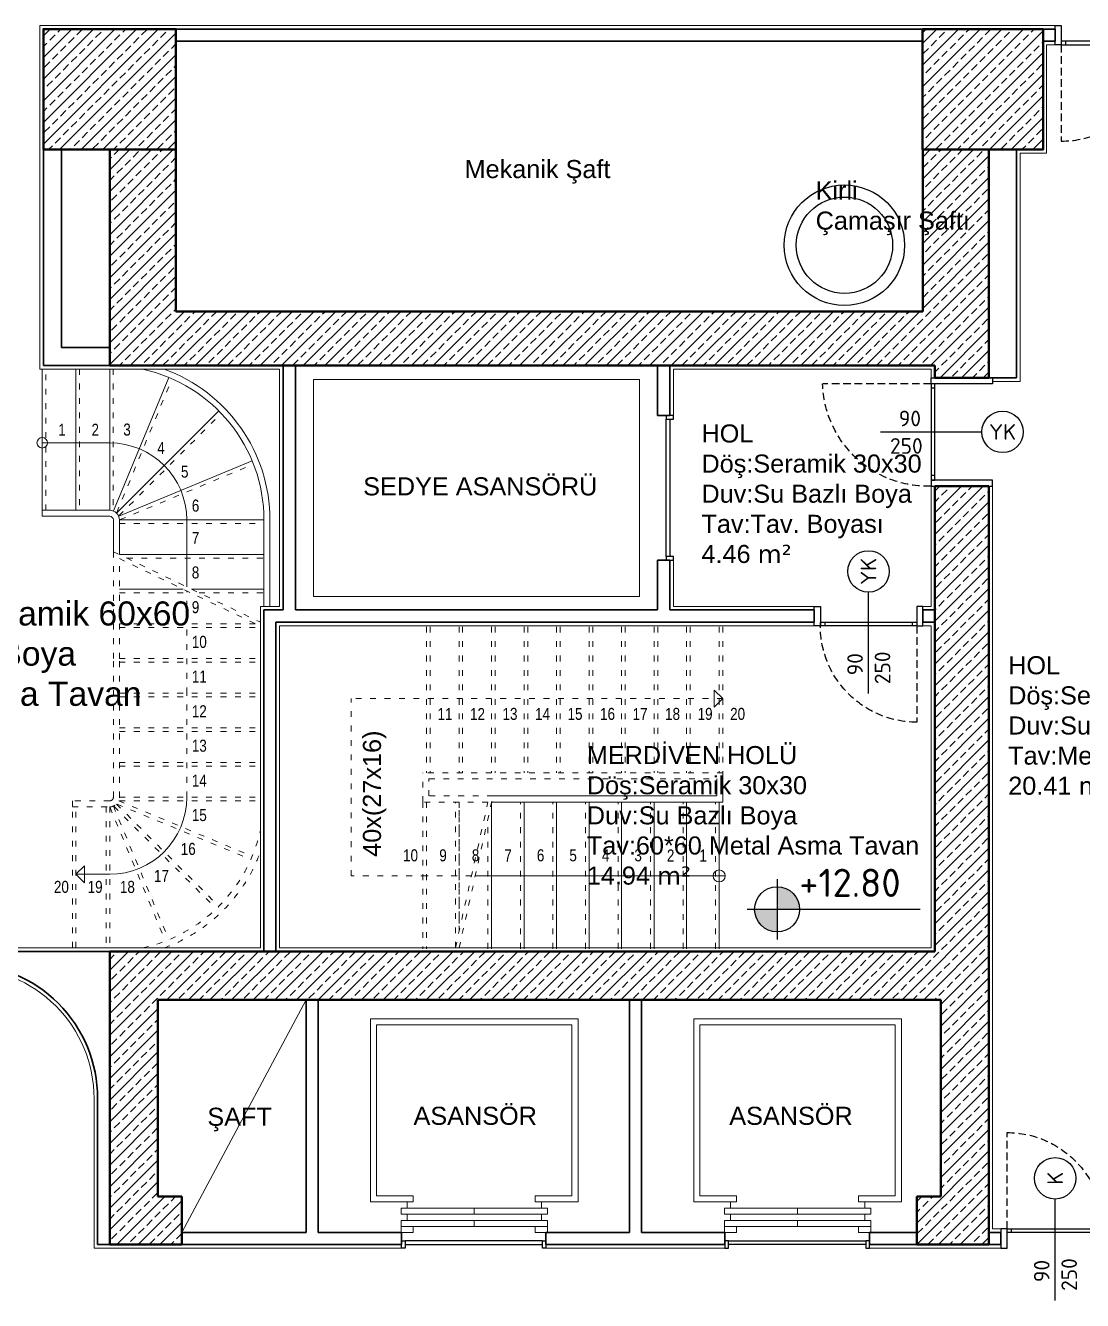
# Model space of a CAD drawing. Header units: millimetres. Extents: x 1443065 to 1517367, y 3763150 to 3779068.
# Drawn here: x 1502028 to 1502906, y 3767801 to 3768860 of the extents above; entities that cross this region are included whole.
import ezdxf
from ezdxf.enums import TextEntityAlignment as Align

# ---------------------------------------------------------------- set-up
doc = ezdxf.new("R2010")
doc.units = ezdxf.units.MM
doc.linetypes.add('ACAD_ISO03W100', pattern=[30, 12, -18])
doc.linetypes.add('HIDDEN', pattern=[9.525, 6.35, -3.175])
for name, color, linetype, lineweight in [('dog', 144, 'Continuous', 5), ('DUVAR', 2, 'Continuous', 35), ('MAHAL', 52, 'Continuous', 13), ('MERDIVEN', 4, 'Continuous', 20), ('SIVA', 3, 'Continuous', 9), ('TASIYICI', 170, 'Continuous', 50), ('TEFRIS', 165, 'Continuous', 15)]:
    doc.layers.add(name, color=color, linetype=linetype, lineweight=lineweight)
for name, color, linetype in [('m-DOG_', 4, 'Continuous'), ('m-DOG_gor', 8, 'Continuous'), ('m-TAR_duvar', 8, 'Continuous'), ('m-TFR_vitrifiye', 1, 'Continuous'), ('m-YAZ_kot', 7, 'Continuous'), ('m-YAZ_poz', 7, 'Continuous')]:
    doc.layers.add(name, color=color, linetype=linetype)
doc.styles.add('mono', font='isocpeur.ttf')
doc.styles.add('olculer', font='romans.shx', dxfattribs={"width": 0.8})
doc.styles.get("Standard").update_dxf_attribs({"font": 'arial.ttf'})
pattern_1 = [(45, (78491.543, -87954.948), (-8.98025612, 8.98025612), []), (45, (78500.523, -87954.948), (-8.98025612, 8.98025612), [6.35, -3.175])]
pattern_2 = [(45, (-27511.644, -59043.389), (-8.98025612, 8.98025612), []), (45, (-27502.664, -59043.389), (-8.98025612, 8.98025612), [6.35, -3.175])]

# ---------------------------------------------------------------- blocks, each defined once
blk = doc.blocks.new('90lık Kqpı')
at = {"layer": 'm-DOG_', "linetype": 'HIDDEN'}
blk.add_line((-8, -5), (-88, -5), dxfattribs=at)
at = {"layer": 'm-DOG_'}
for p, q in [((-5, -8.8), (-8, -8.8)), ((-5, -81.2), (-8, -81.2))]:
    blk.add_line(p, q, dxfattribs=at)
for points in [[(8, 0), (8, -5), (-8, -5), (-8, 0)], [(-8, -5), (-8, -85), (-5, -85), (-5, -5)], [(8, -90), (8, -85), (-8, -85), (-8, -90)]]:
    blk.add_lwpolyline(points, close=True, dxfattribs=at)
at = {"layer": 'm-DOG_', "linetype": 'HIDDEN'}
blk.add_arc((-8, -5), 80, 180, 270, dxfattribs=at)
blk = doc.blocks.new('Asansör')
at = {"layer": 'dog', "extrusion": (-9.21821e-11, 6.3018e-09, 1)}
for points in [[(-50.7, -142), (-50.7, -147), (-86.2, -147), (-86.2, 5.1), (86.2, 5.1), (86.2, -147), (50.7, -147), (50.7, -142), (81.1, -142), (81.1, 0), (-81.1, 0), (-81.1, -142), (-50.7, -142)], [(-55.8, -152.1), (-55.8, -147)], [(55.8, -152.1), (55.8, -147)], [(-55.8, -157.2), (-55.8, -162.3)], [(55.8, -157.2), (55.8, -162.3)]]:
    blk.add_lwpolyline(points, dxfattribs=at)
for points in [[(-60.8, -157.2), (0, -157.2), (0, -152.1), (-60.8, -152.1)], [(60.8, -157.2), (0, -157.2), (0, -152.1), (60.8, -152.1)], [(-60.8, -167.3), (0, -167.3), (0, -162.3), (-60.8, -162.3)], [(-60.8, -172.4), (-60.8, -167.3), (-50.7, -167.3), (-50.7, -172.4)], [(60.8, -167.3), (0, -167.3), (0, -162.3), (60.8, -162.3)], [(50.7, -172.4), (50.7, -167.3), (60.8, -167.3), (60.8, -172.4)]]:
    blk.add_lwpolyline(points, close=True, dxfattribs=at)
blk = doc.blocks.new('m-penpoz')
blk.add_line((0, -1.625), (0, 0))
blk.add_circle((0, 0.332), 0.332)
blk.add_attdef('POZNO', text='', height=0.18).set_placement((0, 0.332), align=Align.MIDDLE)
blk.add_attdef('HEIGHT', text='', height=0.18, rotation=90).set_placement((0.069, -1.625), align=Align.TOP_LEFT)
blk.add_attdef('WIDTH', text='', height=0.18, rotation=90).set_placement((0, -1.625), align=Align.BOTTOM_LEFT)
blk = doc.blocks.new('Perde Kapı')
at = {"layer": 'm-DOG_', "linetype": 'HIDDEN'}
blk.add_line((5, 26), (5, 116), dxfattribs=at)
at = {"layer": 'm-DOG_'}
for p, q in [((8.8, 23), (8.8, 26)), ((81.2, 23), (81.2, 26))]:
    blk.add_line(p, q, dxfattribs=at)
for points in [[(0, -25), (5, -25), (5, 26), (0, 26)], [(5, 26), (85, 26), (85, 23), (5, 23)], [(90, -25), (85, -25), (85, 26), (90, 26)]]:
    blk.add_lwpolyline(points, close=True, dxfattribs=at)
at = {"layer": 'm-DOG_', "linetype": 'HIDDEN'}
blk.add_arc((2.7, 28.7), 87.4, 358.2588, 88.4682, dxfattribs=at)
blk = doc.blocks.new('m-plankot')
h = blk.add_hatch(color=256)
h.paths.add_polyline_path([(0, 0.144), (0, 0), (0.144, 0, 0.414214)])
h.paths.add_polyline_path([(0, -0.144), (0, 0), (-0.144, 0, 0.414214)])
for p, q in [((0, 0.192), (0, -0.192)), ((0.9136, 0), (-0.192, 0))]:
    blk.add_line(p, q)
blk.add_circle((0, 0), 0.144)
blk.add_attdef('INCEKOT', (0.1868, 0.1), '', height=0.18)
blk.add_attdef('KABAKOT', text='', height=0.18).set_placement((0.1868, -0.1), align=Align.TOP_LEFT)

msp = doc.modelspace()

# ---------------------------------------------------------------- hatches: boundary and pattern name
at = {"layer": 'm-TAR_duvar'}
h = msp.add_hatch(dxfattribs=at)
h.set_pattern_fill('ANSI33', color=256, scale=2)
h.set_pattern_definition(pattern_1)
h.paths.add_polyline_path([(1502043.5, 3768756.6), (1502153.5, 3768756.6), (1502153.5, 3768856.6), (1502043.5, 3768856.6)])
h = msp.add_hatch(dxfattribs=at)
h.set_pattern_fill('ANSI33', color=256, scale=2)
h.set_pattern_definition(pattern_1)
h.paths.add_polyline_path([(1502773.5, 3768756.6), (1502873.5, 3768756.6), (1502873.5, 3768856.6), (1502773.5, 3768856.6)])
h = msp.add_hatch(dxfattribs=at)
h.set_pattern_fill('ANSI33', color=256, scale=2)
h.set_pattern_definition(pattern_2)
edge = h.paths.add_edge_path()
edge.add_line((1502773.4, 3768756.6), (1502773.4, 3768622.3))
edge.add_line((1502773.4, 3768622.3), (1502153.3, 3768622.3))
edge.add_line((1502153.3, 3768622.3), (1502153.3, 3768756.6))
edge.add_line((1502153.3, 3768756.6), (1502098.3, 3768756.6))
edge.add_line((1502098.3, 3768756.6), (1502098.3, 3768577.3))
edge.add_line((1502098.3, 3768577.3), (1502783.4, 3768577.3))
edge.add_line((1502783.4, 3768577.3), (1502783.4, 3768567.2))
edge.add_line((1502783.4, 3768567.2), (1502828.4, 3768567.2))
edge.add_line((1502828.4, 3768567.2), (1502828.4, 3768756.6))
edge.add_line((1502828.4, 3768756.6), (1502773.3, 3768756.6))
h = msp.add_hatch(dxfattribs=at)
h.set_pattern_fill('ANSI33', color=256, scale=2)
h.set_pattern_definition(pattern_2)
h.paths.add_polyline_path([(1502098.3, 3767847.6), (1502158.3, 3767847.6), (1502158.3, 3767887.6), (1502138.3, 3767887.6), (1502138.3, 3768050.8), (1502788.4, 3768050.8), (1502788.4, 3767887.6), (1502768.4, 3767887.6), (1502768.4, 3767847.6), (1502828.4, 3767847.6), (1502828.4, 3768477.2), (1502783.4, 3768477.2), (1502783.4, 3768094), (1502783.4, 3768091), (1502098.3, 3768091)])

# ---------------------------------------------------------------- linework, layer by layer
at = {"layer": 'DUVAR'}
for p, q in [((1502153.3, 3768856.6), (1502773.3, 3768856.6)), ((1502153.3, 3768846.6), (1502773.3, 3768846.6)), ((1502873.3, 3768856.6), (1502883.3, 3768856.6)), ((1502873.3, 3768846.6), (1502883.3, 3768846.6)), ((1502873.3, 3768846.6), (1502883.3, 3768846.6)), ((1502883.3, 3768846.6), (1502883.3, 3768856.6)), ((1502043.3, 3768756.6), (1502043.3, 3768577.3)), ((1502058.3, 3768756.6), (1502058.3, 3768592.3)), ((1502851.3, 3768756.6), (1502851.3, 3768567.2)), ((1502098.3, 3768592.3), (1502058.3, 3768592.3)), ((1502098.3, 3768577.3), (1502043.3, 3768577.3)), ((1502242.4, 3768374.4), (1502242.4, 3768577.2)), ((1502252.5, 3768374.4), (1502252.5, 3768577.2)), ((1502553.2, 3768535.8), (1502553.2, 3768577.2)), ((1502563.4, 3768535.8), (1502563.4, 3768577.2)), ((1502828.4, 3768567.2), (1502851.3, 3768567.2)), ((1502563.4, 3768535.8), (1502553.2, 3768535.8)), ((1502553.2, 3768374.4), (1502553.2, 3768415.8)), ((1502563.4, 3768415.8), (1502553.2, 3768415.8)), ((1502563.4, 3768374.4), (1502563.4, 3768415.8)), ((1502226.4, 3768374.4), (1502242.4, 3768374.4)), ((1502252.5, 3768374.4), (1502261.4, 3768374.4)), ((1502252.5, 3768374.4), (1502553.2, 3768374.4)), ((1502271.5, 3768374.4), (1502553.2, 3768374.4)), ((1502563.4, 3768374.4), (1502683.4, 3768374.4)), ((1502773.4, 3768374.4), (1502783.4, 3768374.4)), ((1502226.4, 3768091), (1502226.4, 3768364.2)), ((1502226.4, 3768091), (1502226.4, 3768364.2)), ((1502683.4, 3768364.2), (1502236.4, 3768364.2)), ((1502236.4, 3768091), (1502236.4, 3768364.2)), ((1502783.4, 3768364.2), (1502773.4, 3768364.2)), ((1502098.3, 3768091), (1501976.6, 3768091)), ((1502261.4, 3767857.6), (1502261.4, 3768050.8)), ((1502271.4, 3767857.6), (1502271.4, 3768050.8)), ((1502529.9, 3768050.8), (1502529.9, 3767857.6)), ((1502539.9, 3768050.8), (1502539.9, 3767857.6)), ((1502088.3, 3767969.3), (1502088.3, 3767847.6)), ((1502261.4, 3767857.6), (1502158.3, 3767857.6)), ((1502340.6, 3767857.6), (1502271.4, 3767857.6)), ((1502340.6, 3767857.6), (1502340.6, 3767847.6)), ((1502529.9, 3767857.6), (1502460.6, 3767857.6)), ((1502460.6, 3767857.6), (1502460.6, 3767847.6)), ((1502609.1, 3767857.6), (1502539.9, 3767857.6)), ((1502609.1, 3767857.6), (1502609.1, 3767847.6)), ((1502768.4, 3767857.6), (1502729.1, 3767857.6)), ((1502729.1, 3767857.6), (1502729.1, 3767847.6)), ((1502828.4, 3767857.6), (1502838.4, 3767857.6)), ((1502838.4, 3767847.6), (1502838.4, 3767857.6)), ((1502098.3, 3767847.6), (1502088.3, 3767847.6)), ((1502098.3, 3767847.6), (1502088.3, 3767847.6)), ((1502340.6, 3767847.6), (1502158.3, 3767847.6)), ((1502609.1, 3767847.6), (1502460.6, 3767847.6)), ((1502828.4, 3767847.6), (1502838.4, 3767847.6))]:
    msp.add_line(p, q, dxfattribs=at)
for points in [[(1502226.4, 3768364.2), (1502226.4, 3768374.4)], [(1502486.4, 3768374.4), (1502486.4, 3768374.4)], [(1502683.4, 3768374.4), (1502683.4, 3768364.2)], [(1502773.4, 3768374.4), (1502773.4, 3768364.2)], [(1502163.3, 3767847.6), (1502340.6, 3767847.6)], [(1502460.6, 3767847.6), (1502609.1, 3767847.6)], [(1502729.1, 3767847.6), (1502768.4, 3767847.6)]]:
    msp.add_lwpolyline(points, dxfattribs=at)
msp.add_arc((1501976.6, 3767968.9), 111.7, 0, 90.0002, dxfattribs=at)
at = {"layer": 'm-DOG_gor', "linetype": 'Continuous'}
for points in [[(1502560.4, 3768535.8), (1502560.4, 3768532.8), (1502566.4, 3768532.8), (1502566.4, 3768535.8)], [(1502560.4, 3768418.8), (1502560.4, 3768532.8), (1502563.4, 3768532.8), (1502563.4, 3768418.8)], [(1502560.4, 3768418.8), (1502560.4, 3768415.8), (1502566.4, 3768415.8), (1502566.4, 3768418.8)], [(1502340.6, 3767850.6), (1502343.6, 3767850.6), (1502343.6, 3767844.6), (1502340.6, 3767844.6)], [(1502457.6, 3767850.6), (1502343.6, 3767850.6), (1502343.6, 3767847.6), (1502457.6, 3767847.6)], [(1502457.6, 3767850.6), (1502460.6, 3767850.6), (1502460.6, 3767844.6), (1502457.6, 3767844.6)], [(1502612.1, 3767850.6), (1502609.1, 3767850.6), (1502609.1, 3767844.6), (1502612.1, 3767844.6)], [(1502612.1, 3767850.6), (1502726.1, 3767850.6), (1502726.1, 3767847.6), (1502612.1, 3767847.6)], [(1502729.1, 3767850.6), (1502726.1, 3767850.6), (1502726.1, 3767844.6), (1502729.1, 3767844.6)]]:
    msp.add_lwpolyline(points, close=True, dxfattribs=at)
at = {"layer": 'm-TFR_vitrifiye'}
for radius in [50, 40]:
    msp.add_circle((1502708.4, 3768677.2), radius, dxfattribs=at)
at = {"layer": 'MERDIVEN'}
for p, q in [((1502042.3, 3768457.2), (1502042.3, 3768574.3)), ((1502070.3, 3768574.3), (1502070.3, 3768457.2)), ((1502070.3, 3768574.3), (1502070.3, 3768457.2)), ((1502098.3, 3768574.3), (1502098.3, 3768457.2)), ((1502101.4, 3768456.6), (1502147.3, 3768567.4)), ((1502267.5, 3768385.6), (1502267.5, 3768565.6)), ((1502267.5, 3768565.6), (1502538.2, 3768565.6)), ((1502104, 3768454.8), (1502188.9, 3768539.7)), ((1502098.3, 3768513.2), (1502042.3, 3768513.2)), ((1502105.8, 3768452.2), (1502216.6, 3768498.1)), ((1502098.3, 3768457.2), (1502042.3, 3768457.2)), ((1502042.3, 3768457.2), (1502042.3, 3768452.2)), ((1502101.4, 3768422.8), (1502101.4, 3768449.1)), ((1502106.4, 3768420.4), (1502106.4, 3768449.1)), ((1502106.4, 3768449.1), (1502226.4, 3768449.1)), ((1502162.4, 3768393.5), (1502162.4, 3768449.1)), ((1502106.4, 3768420.4), (1502226.4, 3768420.4)), ((1502106.4, 3768391.6), (1502159.4, 3768391.6)), ((1502166.4, 3768391.6), (1502226.4, 3768391.6)), ((1502267.5, 3768385.6), (1502538.2, 3768385.6)), ((1502666.4, 3768364.2), (1502666.4, 3768364.2)), ((1502693.4, 3768364.2), (1502693.4, 3768364.2)), ((1502607.4, 3768300.9), (1502600.3, 3768307.9)), ((1502600.3, 3768307.9), (1502600.3, 3768293.8)), ((1502607.4, 3768300.9), (1502600.3, 3768293.8)), ((1502602.4, 3768234.2), (1502602.4, 3768220)), ((1502607.4, 3768239.2), (1502607.4, 3768215)), ((1502607.4, 3768215), (1502415.4, 3768215)), ((1502415.4, 3768093.2), (1502415.4, 3768215)), ((1502602.4, 3768220), (1502416.6, 3768220)), ((1502442.4, 3768093.2), (1502442.4, 3768215)), ((1502469.4, 3768093.2), (1502469.4, 3768215)), ((1502496.4, 3768093.2), (1502496.4, 3768215)), ((1502523.4, 3768093.2), (1502523.4, 3768215)), ((1502550.4, 3768093.2), (1502550.4, 3768215)), ((1502577.4, 3768093.2), (1502577.4, 3768215)), ((1502604.4, 3768093.2), (1502604.4, 3768215)), ((1502070.3, 3768155), (1502077.4, 3768162.1)), ((1502077.4, 3768147.9), (1502077.4, 3768162.1)), ((1502070.3, 3768155), (1502077.4, 3768147.9)), ((1502098.3, 3768155), (1502070.3, 3768155)), ((1502609.4, 3768153.6), (1502401.8, 3768153.6)), ((1502388.4, 3768094), (1502388.4, 3768093.6)), ((1502388.4, 3768093.6), (1502388.4, 3768094)), ((1502388.4, 3768093.6), (1502388.4, 3768093.6))]:
    msp.add_line(p, q, dxfattribs=at)
at = {"layer": 'MERDIVEN', "linetype": 'ACAD_ISO03W100', "ltscale": 0.4}
for p, q in [((1502045.3, 3768457.2), (1502045.3, 3768574.3)), ((1502073.3, 3768574.3), (1502073.3, 3768457.2)), ((1502101.3, 3768574.3), (1502101.3, 3768457.2)), ((1502104.2, 3768455.4), (1502150.1, 3768566.3)), ((1502106.1, 3768452.7), (1502191, 3768537.6)), ((1502106.9, 3768449.4), (1502217.8, 3768495.4)), ((1502106.4, 3768446.1), (1502226.4, 3768446.1)), ((1502101.4, 3768334.1), (1502101.4, 3768422.8)), ((1502101.4, 3768422.8), (1502223.4, 3768364.3)), ((1502106.4, 3768334.1), (1502106.4, 3768417)), ((1502106.4, 3768417), (1502223.4, 3768361)), ((1502112.6, 3768417.4), (1502226.4, 3768417.4)), ((1502106.4, 3768388.6), (1502165.7, 3768388.6)), ((1502162.4, 3768305.3), (1502162.4, 3768390.2)), ((1502172.6, 3768388.6), (1502226.4, 3768388.6)), ((1502106.4, 3768362.8), (1502219.4, 3768362.8)), ((1502106.4, 3768359.8), (1502223.4, 3768359.8)), ((1502361.4, 3768360.5), (1502361.4, 3768239.2)), ((1502364.4, 3768360.5), (1502364.4, 3768239.2)), ((1502388.4, 3768360.5), (1502388.4, 3768239.2)), ((1502391.4, 3768360.5), (1502391.4, 3768239.2)), ((1502415.4, 3768360.5), (1502415.4, 3768239.2)), ((1502418.4, 3768360.5), (1502418.4, 3768239.2)), ((1502442.4, 3768360.5), (1502442.4, 3768239.2)), ((1502445.4, 3768360.5), (1502445.4, 3768239.2)), ((1502469.4, 3768360.5), (1502469.4, 3768239.2)), ((1502472.4, 3768360.5), (1502472.4, 3768239.2)), ((1502496.4, 3768360.5), (1502496.4, 3768239.2)), ((1502499.4, 3768360.5), (1502499.4, 3768239.2)), ((1502523.4, 3768360.5), (1502523.4, 3768239.2)), ((1502526.4, 3768360.5), (1502526.4, 3768239.2)), ((1502550.4, 3768360.5), (1502550.4, 3768239.2)), ((1502553.4, 3768360.5), (1502553.4, 3768239.2)), ((1502577.4, 3768360.5), (1502577.4, 3768239.2)), ((1502580.4, 3768360.5), (1502580.4, 3768239.2)), ((1502604.4, 3768360.5), (1502604.4, 3768239.2)), ((1502607.4, 3768360.5), (1502607.4, 3768239.2)), ((1502663.4, 3768364.2), (1502663.4, 3768364.2)), ((1502690.4, 3768364.2), (1502690.4, 3768364.2)), ((1502101.4, 3768219), (1502101.4, 3768334.1)), ((1502106.4, 3768219), (1502106.4, 3768334.1)), ((1502106.4, 3768334.1), (1502223.4, 3768334.1)), ((1502106.4, 3768331.1), (1502223.4, 3768331.1)), ((1502106.4, 3768305.3), (1502223.4, 3768305.3)), ((1502106.4, 3768302.3), (1502223.4, 3768302.3)), ((1502162.4, 3768219), (1502162.4, 3768305.3)), ((1502298.9, 3768153.6), (1502298.9, 3768300.9)), ((1502607.4, 3768300.9), (1502298.9, 3768300.9)), ((1502106.4, 3768276.6), (1502223.4, 3768276.6)), ((1502106.4, 3768273.6), (1502223.4, 3768273.6)), ((1502106.4, 3768247.8), (1502223.4, 3768247.8)), ((1502106.4, 3768244.8), (1502223.4, 3768244.8)), ((1502607.4, 3768239.2), (1502358.4, 3768239.2)), ((1502358.4, 3768215), (1502358.4, 3768239.2)), ((1502363.4, 3768234.2), (1502602.4, 3768234.2)), ((1502363.4, 3768220), (1502363.4, 3768234.2)), ((1502098.3, 3768216), (1502067.3, 3768216)), ((1502067.3, 3768216), (1502067.3, 3768211)), ((1502101.4, 3768211.6), (1502147.3, 3768100.7)), ((1502104, 3768213.3), (1502188.9, 3768128.5)), ((1502104.6, 3768213.2), (1502215.5, 3768167.3)), ((1502105.8, 3768216), (1502216.6, 3768170)), ((1502106.4, 3768219), (1502223.4, 3768219)), ((1502106.4, 3768216), (1502223.4, 3768216)), ((1502358.4, 3768215), (1502358.4, 3768093.2)), ((1502412.4, 3768215), (1502358.4, 3768215)), ((1502361.4, 3768215), (1502361.4, 3768093.2)), ((1502416.6, 3768220), (1502363.4, 3768220)), ((1502385.4, 3768094), (1502385.4, 3768215)), ((1502385.4, 3768094), (1502412.4, 3768215)), ((1502388.4, 3768215), (1502388.4, 3768107.4)), ((1502388.4, 3768107.4), (1502388.4, 3768215)), ((1502388.5, 3768094), (1502416.6, 3768220)), ((1502439.4, 3768093.2), (1502439.4, 3768215)), ((1502466.4, 3768093.2), (1502466.4, 3768215)), ((1502493.4, 3768093.2), (1502493.4, 3768215)), ((1502520.4, 3768093.2), (1502520.4, 3768215)), ((1502547.4, 3768093.2), (1502547.4, 3768215)), ((1502574.4, 3768093.2), (1502574.4, 3768215)), ((1502601.4, 3768093.2), (1502601.4, 3768215)), ((1502067.3, 3768094), (1502067.3, 3768211)), ((1502067.3, 3768211), (1502098.3, 3768211)), ((1502070.3, 3768094), (1502070.3, 3768211)), ((1502095.3, 3768211), (1502095.3, 3768094)), ((1502098.3, 3768211), (1502098.3, 3768094)), ((1502098.3, 3768211), (1502098.3, 3768094)), ((1502098.6, 3768210.4), (1502144.6, 3768099.6)), ((1502101.9, 3768211.2), (1502186.8, 3768126.4)), ((1502412.4, 3768093.2), (1502412.4, 3768201.2)), ((1502361.4, 3768153.6), (1502298.9, 3768153.6)), ((1502398.7, 3768153.6), (1502361.4, 3768153.6))]:
    msp.add_line(p, q, dxfattribs=at)
at = {"layer": 'MERDIVEN'}
for points in [[(1502538.2, 3768565.6), (1502538.2, 3768385.6)], [(1502042.3, 3768452.2), (1502098.3, 3768452.2)], [(1502226.4, 3768377.4), (1502226.4, 3768449.1)], [(1502231.4, 3768377.4), (1502231.4, 3768449.1)]]:
    msp.add_lwpolyline(points, dxfattribs=at)
for centre, radius in [((1502042.3, 3768513.2), 4.39), ((1502604.4, 3768153.6), 5)]:
    msp.add_circle(centre, radius, dxfattribs=at)
for centre, radius, start, end in [((1502098.3, 3768449.1), 128.1, 0, 77.7472), ((1502098.3, 3768449.1), 133.1, 0, 70.1196), ((1502098.3, 3768449.1), 64, 0, 90), ((1502098.3, 3768449.1), 8.06, 0, 90), ((1502098.3, 3768449.1), 3.06, 0, 90), ((1502098.3, 3768219), 64, 270, 360)]:
    msp.add_arc(centre, radius, start, end, dxfattribs=at)
at = {"layer": 'MERDIVEN', "linetype": 'ACAD_ISO03W100', "ltscale": 0.4}
for radius, start, end in [(8.06, 270.0002, 0.0005), (3.06, 270.0002, 0.0005), (128.1, 282.4259, 347.574), (133.1, 289.9687, 340.0312), (128.1, 270, 270.0002)]:
    msp.add_arc((1502098.3, 3768219), radius, start, end, dxfattribs=at)
at = {"layer": 'SIVA'}
for p, q in [((1502158.3, 3767857.6), (1502261.4, 3768050.8)), ((1502831.4, 3767860.6), (1502838.4, 3767860.6)), ((1502609.1, 3767844.6), (1502460.6, 3767844.6)), ((1502838.4, 3767844.6), (1502729.1, 3767844.6))]:
    msp.add_line(p, q, dxfattribs=at)
for points in [[(1501976.6, 3768094), (1502223.4, 3768094), (1502223.4, 3768377.4), (1502239.4, 3768377.4), (1502239.4, 3768574.2), (1502040.3, 3768574.3), (1502040.3, 3768859.6), (1502763.3, 3768859.6)], [(1502883.3, 3768859.6), (1502763.3, 3768859.6)], [(1502883.3, 3768843.6), (1502876.3, 3768843.6), (1502876.3, 3768753.6), (1502854.3, 3768753.6), (1502854.3, 3768564.2), (1502831.4, 3768564.2)], [(1502566.4, 3768535.8), (1502566.4, 3768574.2), (1502780.4, 3768574.2), (1502780.4, 3768567)], [(1502773.4, 3768377.4), (1502780.4, 3768377.4), (1502780.4, 3768477.2)], [(1502838.4, 3767860.6), (1502831.4, 3767860.6), (1502831.4, 3768477.2)], [(1502566.4, 3768415.8), (1502566.4, 3768377.4), (1502683.4, 3768377.4)], [(1502683.4, 3768361.2), (1502239.4, 3768361.2), (1502239.4, 3768094), (1502780.4, 3768094), (1502780.4, 3768361.2), (1502773.4, 3768361.2)], [(1502085.3, 3767968.9), (1502085.3, 3767844.6), (1502340.6, 3767844.6)]]:
    msp.add_lwpolyline(points, dxfattribs=at)
msp.add_arc((1501976.6, 3767968.9), 108.7, 0, 90.0002, dxfattribs=at)
at = {"layer": 'TASIYICI'}
for p, q in [((1502098.3, 3768577.3), (1502098.3, 3768756.6)), ((1502153.3, 3768622.3), (1502153.3, 3768756.6)), ((1502773.4, 3768622.3), (1502773.4, 3768756.6)), ((1502828.4, 3768567.2), (1502828.4, 3768756.6)), ((1502153.3, 3768622.3), (1502773.4, 3768622.3)), ((1502098.3, 3768577.3), (1502783.4, 3768577.3)), ((1502783.4, 3768567.2), (1502783.4, 3768577.3)), ((1502828.4, 3768567.2), (1502828.4, 3768577.3)), ((1502783.4, 3768567.2), (1502828.4, 3768567.2)), ((1502783.4, 3768091), (1502783.4, 3768477.2)), ((1502783.4, 3768477.2), (1502828.4, 3768477.2)), ((1502828.4, 3768091), (1502828.4, 3768477.2)), ((1502783.4, 3768091), (1502098.3, 3768091)), ((1502098.3, 3767847.6), (1502098.3, 3768091)), ((1502828.4, 3767847.6), (1502828.4, 3768091)), ((1502788.4, 3768050.8), (1502138.3, 3768050.8)), ((1502138.3, 3767887.6), (1502138.3, 3768050.8)), ((1502788.4, 3767887.6), (1502788.4, 3768050.8)), ((1502158.3, 3767887.6), (1502138.3, 3767887.6)), ((1502158.3, 3767847.6), (1502158.3, 3767887.6)), ((1502768.4, 3767847.6), (1502768.4, 3767887.6)), ((1502768.4, 3767887.6), (1502788.4, 3767887.6)), ((1502158.3, 3767847.6), (1502098.3, 3767847.6)), ((1502768.4, 3767847.6), (1502828.4, 3767847.6))]:
    msp.add_line(p, q, dxfattribs=at)
for points in [[(1502043.3, 3768756.6), (1502153.3, 3768756.6), (1502153.3, 3768856.6), (1502043.3, 3768856.6)], [(1502773.3, 3768756.6), (1502873.3, 3768756.6), (1502873.3, 3768856.6), (1502773.3, 3768856.6)]]:
    msp.add_lwpolyline(points, close=True, dxfattribs=at)

# ---------------------------------------------------------------- block references
at = {"layer": 'm-YAZ_kot'}
ref = msp.add_blockref('m-plankot', (1502652.5, 3768125.9), dxfattribs=dict(at, xscale=129.9375, yscale=129.9375, zscale=129.9375))
ref.add_attrib('INCEKOT', '+12.80', dxfattribs={"layer": '0', "height": 23.39, "rotation": 0, "style": 'mono'}).set_placement((1502670.9, 3768129.2), align=Align.BOTTOM_LEFT)
at = {"layer": 'm-YAZ_poz'}
ref = msp.add_blockref('m-penpoz', (1502822.5, 3768522.2), dxfattribs=dict(at, xscale=51.83999999999998, yscale=51.83999999999998, zscale=51.83999999999998, rotation=270.0004505966874))
ref.add_attrib('WIDTH', '90', dxfattribs={"layer": '0', "height": 12.96, "style": 'mono'}).set_placement((1502772, 3768523), align=Align.BOTTOM_RIGHT)
ref.add_attrib('HEIGHT', '250', dxfattribs={"layer": '0', "height": 12.96, "style": 'mono'}).set_placement((1502773.4, 3768500.2), align=Align.BOTTOM_RIGHT)
ref.add_attrib('POZNO', 'YK', dxfattribs={"layer": '0', "height": 12.96, "style": 'mono'}).set_placement((1502839.7, 3768522.2), align=Align.MIDDLE_CENTER)
ref = msp.add_blockref('m-penpoz', (1502728.4, 3768389.2), dxfattribs=dict(at, xscale=51.83999999999998, yscale=51.83999999999998, zscale=51.83999999999998, rotation=0.0004505966874108402))
ref.add_attrib('WIDTH', '90', dxfattribs={"layer": '0', "height": 12.96, "rotation": 90, "style": 'mono'}).set_placement((1502727.6, 3768338.6), align=Align.BOTTOM_RIGHT)
ref.add_attrib('HEIGHT', '250', dxfattribs={"layer": '0', "height": 12.96, "rotation": 90, "style": 'mono'}).set_placement((1502750.4, 3768340), align=Align.BOTTOM_RIGHT)
ref.add_attrib('POZNO', 'YK', dxfattribs={"layer": '0', "height": 12.96, "rotation": 90, "style": 'mono'}).set_placement((1502728.4, 3768406.4), align=Align.MIDDLE_CENTER)
ref = msp.add_blockref('m-penpoz', (1502883.4, 3767885.4), dxfattribs=dict(at, xscale=51.83999999999998, yscale=51.83999999999998, zscale=51.83999999999998, rotation=0.0004505966874108402))
ref.add_attrib('WIDTH', '90', dxfattribs={"layer": '0', "height": 12.96, "rotation": 90, "style": 'mono'}).set_placement((1502882.6, 3767834.9), align=Align.BOTTOM_RIGHT)
ref.add_attrib('HEIGHT', '250', dxfattribs={"layer": '0', "height": 12.96, "rotation": 90, "style": 'mono'}).set_placement((1502905.4, 3767836.3), align=Align.BOTTOM_RIGHT)
ref.add_attrib('POZNO', 'K', dxfattribs={"layer": '0', "height": 13, "rotation": 90, "style": 'mono'}).set_placement((1502883.4, 3767902.6), align=Align.MIDDLE_CENTER)
at = {"layer": 'SIVA', "xscale": -1, "rotation": 90}
msp.add_blockref('Perde Kapı', (1502806.4, 3768567.2), dxfattribs=at)
at = {"layer": 'SIVA'}
for p in [(1502401, 3768030, 0), (1502669.5, 3768030, 0)]:
    msp.add_blockref('Asansör', p, dxfattribs=at)
at = {"layer": 'TEFRIS', "color": 6, "lineweight": 18, "rotation": 90.00000000000001}
msp.add_blockref('90lık Kqpı', (1502883.3, 3768851.6), dxfattribs=at)
at = {"layer": 'TEFRIS', "color": 6, "lineweight": 18, "xscale": -1}
for p, rotation in [((1502773.4, 3768369.3), 270), ((1502838.4, 3767852.6), 90)]:
    msp.add_blockref('90lık Kqpı', p, dxfattribs=dict(at, rotation=rotation))

# ---------------------------------------------------------------- texts
at = {"char_height": 10, "width": 299.831, "attachment_point": 7, "style": 'olculer'}
for s, insert in [('{\\f@Arial Unicode MS|b0|i0|c162|p34;2}', (1502083.2, 3768519)), ('{\\f@Arial Unicode MS|b0|i0|c162|p34;3}', (1502109.6, 3768519)), ('{\\f@Arial Unicode MS|b0|i0|c162|p34;1}', (1502055.6, 3768519)), ('{\\f@Arial Unicode MS|b0|i0|c162|p34;4}', (1502137.8, 3768503.8)), ('{\\f@Arial Unicode MS|b0|i0|c162|p34;5}', (1502157.5, 3768484.1)), ('{\\f@Arial Unicode MS|b0|i0|c162|p34;6}', (1502166.5, 3768455.9)), ('{\\f@Arial Unicode MS|b0|i0|c162|p34;7}', (1502166.5, 3768429.1)), ('{\\f@Arial Unicode MS|b0|i0|c162|p34;8}', (1502166.5, 3768400.4)), ('{\\f@Arial Unicode MS|b0|i0|c162|p34;9}', (1502166.5, 3768371.6)), ('{\\f@Arial Unicode MS|b0|i0|c162|p34;10}', (1502166.5, 3768342.8)), ('{\\f@Arial Unicode MS|b0|i0|c162|p34;11}', (1502166.5, 3768314.1)), ('{\\f@Arial Unicode MS|b0|i0|c162|p34;12}', (1502166.5, 3768285.3)), ('{\\f@Arial Unicode MS|b0|i0|c162|p34;11}', (1502370.5, 3768283)), ('{\\f@Arial Unicode MS|b0|i0|c162|p34;12}', (1502397.5, 3768283)), ('{\\f@Arial Unicode MS|b0|i0|c162|p34;13}', (1502424.5, 3768283)), ('{\\f@Arial Unicode MS|b0|i0|c162|p34;14}', (1502451.5, 3768283)), ('{\\f@Arial Unicode MS|b0|i0|c162|p34;15}', (1502478.5, 3768283)), ('{\\f@Arial Unicode MS|b0|i0|c162|p34;16}', (1502505.5, 3768283)), ('{\\f@Arial Unicode MS|b0|i0|c162|p34;17}', (1502532.5, 3768283)), ('{\\f@Arial Unicode MS|b0|i0|c162|p34;18}', (1502559.5, 3768283)), ('{\\f@Arial Unicode MS|b0|i0|c162|p34;19}', (1502586.5, 3768283)), ('{\\f@Arial Unicode MS|b0|i0|c162|p34;20}', (1502613.5, 3768283)), ('{\\f@Arial Unicode MS|b0|i0|c162|p34;13}', (1502166.5, 3768256.6)), ('{\\f@Arial Unicode MS|b0|i0|c162|p34;14}', (1502166.5, 3768227.8)), ('{\\f@Arial Unicode MS|b0|i0|c162|p34;15}', (1502166.5, 3768199)), ('{\\f@Arial Unicode MS|b0|i0|c162|p34;16}', (1502157.3, 3768170.9)), ('{\\f@Arial Unicode MS|b0|i0|c162|p34;10}', (1502341.9, 3768165.6)), ('{\\f@Arial Unicode MS|b0|i0|c162|p34;9}', (1502372, 3768165.6)), ('{\\f@Arial Unicode MS|b0|i0|c162|p34;8}', (1502399, 3768165.6)), ('{\\f@Arial Unicode MS|b0|i0|c162|p34;7}', (1502426, 3768165.6)), ('{\\f@Arial Unicode MS|b0|i0|c162|p34;6}', (1502453, 3768165.6)), ('{\\f@Arial Unicode MS|b0|i0|c162|p34;5}', (1502480, 3768165.6)), ('{\\f@Arial Unicode MS|b0|i0|c162|p34;4}', (1502507, 3768165.6)), ('{\\f@Arial Unicode MS|b0|i0|c162|p34;3}', (1502534, 3768165.6)), ('{\\f@Arial Unicode MS|b0|i0|c162|p34;2}', (1502561, 3768165.6)), ('{\\f@Arial Unicode MS|b0|i0|c162|p34;1}', (1502588, 3768165.6)), ('{\\f@Arial Unicode MS|b0|i0|c162|p34;17}', (1502135.1, 3768148.6)), ('{\\f@Arial Unicode MS|b0|i0|c162|p34;20}', (1502052, 3768139.4)), ('{\\f@Arial Unicode MS|b0|i0|c162|p34;19}', (1502080, 3768139.4)), ('{\\f@Arial Unicode MS|b0|i0|c162|p34;18}', (1502106.8, 3768139.4))]:
    msp.add_mtext(s, dxfattribs=dict(at, insert=insert))
at = {"layer": 'MAHAL', "attachment_point": 7}
for s, insert, char_height, width in [('{\\f@Arial Unicode MS|b0|i0|c162|p34;Mekanik Şaft}', (1502393, 3768728.3), 15, 257.583), ('{\\f@Arial Unicode MS|b0|i0|c162|p34;Kirli\\PÇamaşır Şaftı}', (1502684.5, 3768685.5), 15, 262.603), ('\\pt165;{\\f@Arial Unicode MS|b0|i0|c162|p34;HOL\\P\\ptz;Dö}ş{\\f@Arial Unicode MS|b0|i0|c162|p34;:Seramik 30x30\\PDuv:Su Bazl}ı{\\f@Arial Unicode MS|b0|i0|c162|p34; Boya\\PTav:Tav. Boyas}ı{\\f@Arial Unicode MS|b0|i0|c162|p34;\\P4.46 \\fVerdana|b0|i0|c162|p34;m²}', (1502589.7, 3768413.2), 15, 255.634), ('{\\f@Arial Unicode MS|b0|i0|c162|p34;SEDYE ASANSÖRÜ}', (1502308.8, 3768469.3), 15, 218.566), ('{\\f@Arial Unicode MS|b0|i0|c162|p34;HOL\\PDöş:Granit Seramik 60x60\\PDuv:Su Bazlı Boya\\PTav:Metal Asma Tavan\\P58.03 \\fVerdana|b0|i0|c162|p34;m²}', (1501837.5, 3768261.2), 20, 398.172), ('{\\f@Arial Unicode MS|b0|i0|c162|p34;HOL\\PDöş:Seramik 30x30\\PDuv:Su Bazlı Boya\\PTav:Metal Asma Tavan\\P20.41 \\fVerdana|b0|i0|c162|p34;m²}', (1502844.4, 3768220.8), 15, 257.583), ('{\\f@Arial Unicode MS|b0|i0|c162|p34;MERDİVEN HOLÜ\\PDöş:Seramik 30x30\\PDuv:Su Bazlı Boya\\PTav:60*60 Metal Asma Tavan\\P14.94 \\fVerdana|b0|i0|c162|p34;m²}', (1502494.5, 3768146.2), 15, 275.076), ('{\\f@Arial Unicode MS|b0|i0|c162|p34;ŞAFT}', (1502179.4, 3767941.6), 15, 63.312), ('{\\f@Arial Unicode MS|b0|i0|c162|p34;ASANSÖR}', (1502350.6, 3767946.8), 15, 148.78), ('{\\f@Arial Unicode MS|b0|i0|c162|p34;ASANSÖR}', (1502612.8, 3767946.8), 15, 155.137)]:
    msp.add_mtext(s, dxfattribs=dict(at, insert=insert, char_height=char_height, width=width))
at = {"layer": 'MAHAL', "insert": (1502328.1, 3768169.5), "char_height": 15, "width": 137.839, "attachment_point": 7, "rotation": 90}
msp.add_mtext('{\\f@Arial Unicode MS|b0|i0|c162|p34;40x(27x16)}', dxfattribs=at)

doc.saveas('drawing.dxf')
